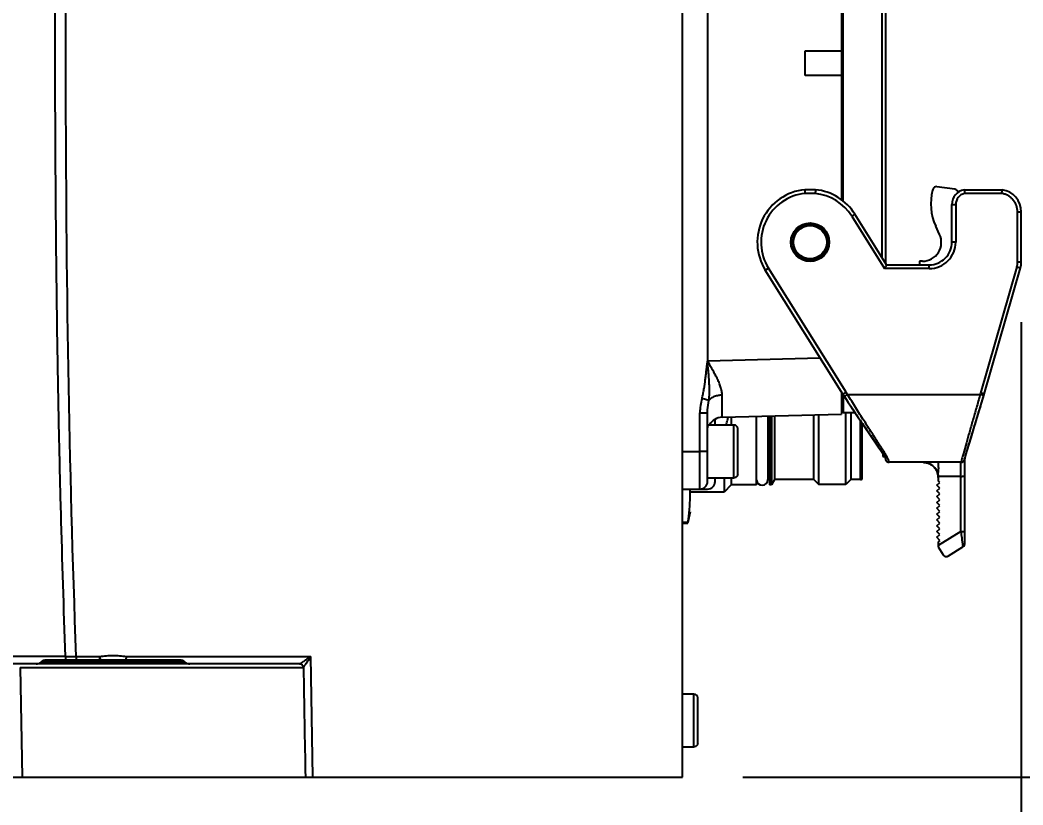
# Model space of a CAD drawing. Header units: millimetres. Extents: x 5828 to 6704, y 123 to 421.
# Drawn here: x 6414.21 to 6420.86, y 225.18 to 230.39 of the extents above; entities that cross this region are included whole.
import ezdxf

# ---------------------------------------------------------------- set-up
doc = ezdxf.new("R2010")
doc.units = ezdxf.units.MM
doc.layers.add('外形图', color=7, linetype='Continuous')
doc.layers.add('尺寸标注', color=7, linetype='Continuous')
doc.styles.add('微软雅黑', font='msyh.ttc', dxfattribs={"height": 1.5})
doc.dimstyles.new('尺寸标注_1_20比例', dxfattribs={"dimtxt": 1.5, "dimasz": 1.25, "dimexe": 0.5, "dimexo": 0.4, "dimgap": 0.5, "dimtad": 1, "dimdec": 1, "dimlfac": 20, "dimdsep": 46, "dimtxsty": '微软雅黑', "dimcen": 0.09, "dimadec": 0, "dimazin": 0, "dimtp": 0.01, "dimtm": 0.01, "dimtfac": 1, "dimtdec": 1, "dimtofl": 0, "dimtmove": 0, "dimatfit": 3, "dimfxl": 1, "dimtolj": 1, "dimarcsym": 0})

# ---------------------------------------------------------------- blocks, each defined once
blk = doc.blocks.new('*D1088')
at = {"layer": 'Defpoints', "color": 0}
for p in [(6412.2069, 236.9694), (6418.6045, 225.3693), (6425.7791, 225.3693)]:
    blk.add_point(p, dxfattribs=at)
at = {"layer": '尺寸标注', "color": 0, "lineweight": -2}
for p, q in [((6412.6069, 236.9694), (6426.2791, 236.9694)), ((6425.7791, 235.7194), (6425.7791, 226.6193)), ((6419.0045, 225.3693), (6426.2791, 225.3693))]:
    blk.add_line(p, q, dxfattribs=at)
at = {"layer": '尺寸标注', "color": 0}
for points in [[(6425.9874, 235.7194), (6425.5708, 235.7194), (6425.7791, 236.9694)], [(6425.5708, 226.6193), (6425.9874, 226.6193), (6425.7791, 225.3693)]]:
    blk.add_solid(points, dxfattribs=at)
at = {"layer": '尺寸标注', "color": 0, "insert": (6424.5075, 231.1693), "char_height": 1.5, "attachment_point": 5, "rotation": 90, "style": '微软雅黑'}
blk.add_mtext('\\A1;\\A1;{\\fAlibaba PuHuiTi 3.0 55 Regular|b0|i0|c134|p18;232}', dxfattribs=at)
blk = doc.blocks.new('*D1089')
at = {"layer": 'Defpoints', "color": 0}
for p in [(6416.4211, 245.3693), (6430.1421, 245.3693), (6418.6045, 225.3693)]:
    blk.add_point(p, dxfattribs=at)
at = {"layer": '尺寸标注', "color": 0, "lineweight": -2}
for p, q in [((6416.8211, 245.3693), (6430.6421, 245.3693)), ((6430.1421, 226.6193), (6430.1421, 244.1193)), ((6419.0045, 225.3693), (6430.6421, 225.3693))]:
    blk.add_line(p, q, dxfattribs=at)
at = {"layer": '尺寸标注', "color": 0}
for points in [[(6430.3504, 244.1193), (6429.9337, 244.1193), (6430.1421, 245.3693)], [(6429.9337, 226.6193), (6430.3504, 226.6193), (6430.1421, 225.3693)]]:
    blk.add_solid(points, dxfattribs=at)
at = {"layer": '尺寸标注', "color": 0, "insert": (6428.8704, 235.3693), "char_height": 1.5, "attachment_point": 5, "rotation": 90, "style": '微软雅黑'}
blk.add_mtext('\\A1;\\A1;{\\fAlibaba PuHuiTi 3.0 55 Regular|b0|i0|c134|p18;400}', dxfattribs=at)
blk = doc.blocks.new('*D1092')
at = {"layer": 'Defpoints', "color": 0}
for p in [(6411.8764, 278.0693), (6435.1929, 278.0693), (6418.6045, 225.3693)]:
    blk.add_point(p, dxfattribs=at)
at = {"layer": '尺寸标注', "color": 0, "lineweight": -2}
for p, q in [((6412.2764, 278.0693), (6435.6929, 278.0693)), ((6435.1929, 226.6193), (6435.1929, 276.8193)), ((6419.0045, 225.3693), (6435.6929, 225.3693))]:
    blk.add_line(p, q, dxfattribs=at)
at = {"layer": '尺寸标注', "color": 0}
for points in [[(6435.4013, 276.8193), (6434.9846, 276.8193), (6435.1929, 278.0693)], [(6434.9846, 226.6193), (6435.4013, 226.6193), (6435.1929, 225.3693)]]:
    blk.add_solid(points, dxfattribs=at)
at = {"layer": '尺寸标注', "color": 0, "insert": (6433.9213, 251.7193), "char_height": 1.5, "attachment_point": 5, "rotation": 90, "style": '微软雅黑'}
blk.add_mtext('\\A1;\\A1;{\\fAlibaba PuHuiTi 3.0 55 Regular|b0|i0|c134|p18;1054}', dxfattribs=at)
blk = doc.blocks.new('*D1151')
at = {"layer": 'Defpoints', "color": 0}
for p in [(6420.8495, 228.7866), (6410.7045, 221.4555), (6420.8495, 217.572)]:
    blk.add_point(p, dxfattribs=at)
at = {"layer": '尺寸标注', "color": 0, "lineweight": -2}
for p, q in [((6420.8495, 228.3866), (6420.8495, 217.072)), ((6410.7045, 221.0555), (6410.7045, 217.072)), ((6411.9545, 217.572), (6419.5995, 217.572))]:
    blk.add_line(p, q, dxfattribs=at)
at = {"layer": '尺寸标注', "color": 0}
for points in [[(6411.9545, 217.7803), (6411.9545, 217.3636), (6410.7045, 217.572)], [(6419.5995, 217.3636), (6419.5995, 217.7803), (6420.8495, 217.572)]]:
    blk.add_solid(points, dxfattribs=at)
at = {"layer": '尺寸标注', "color": 0, "insert": (6415.777, 218.8472), "char_height": 1.5, "attachment_point": 5, "style": '微软雅黑'}
blk.add_mtext('\\A1;202.9', dxfattribs=at)

msp = doc.modelspace()

# ---------------------------------------------------------------- linework, layer by layer
at = {"layer": '外形图', "linetype": 'ByBlock'}
for p, q in [((6418.6045, 225.3693), (6418.6045, 234.8693)), ((6418.7695, 232.0797), (6418.7695, 228.128)), ((6419.9241, 231.3905), (6419.9241, 228.8173)), ((6419.9495, 231.4311), (6419.9495, 228.7767)), ((6419.657, 231.0121), (6419.657, 229.1956)), ((6419.6695, 229.1857), (6419.6695, 231.022)), ((6419.417, 230.1851), (6419.657, 230.1851)), ((6419.417, 230.0226), (6419.417, 230.1851)), ((6419.657, 230.0226), (6419.417, 230.0226)), ((6419.485, 229.2646), (6419.414, 229.2646)), ((6420.2634, 229.2667), (6420.2619, 229.2612)), ((6420.29, 229.2851), (6420.4083, 229.2691)), ((6420.4706, 229.2646), (6420.7227, 229.2646)), ((6419.4837, 229.2396), (6419.4153, 229.2396)), ((6420.7207, 229.2396), (6420.4731, 229.2396)), ((6420.3895, 229.1664), (6420.4145, 229.1664)), ((6420.3895, 228.9164), (6420.3895, 229.1664)), ((6420.4145, 229.1664), (6420.4145, 228.9164)), ((6419.7463, 229.1018), (6419.7251, 229.0886)), ((6419.7251, 229.0885), (6419.9421, 228.7414)), ((6419.9559, 228.7664), (6419.7463, 229.1018)), ((6420.8495, 229.1164), (6420.8245, 229.1164)), ((6420.8245, 228.7866), (6420.8245, 229.1164)), ((6420.8495, 228.7866), (6420.8495, 229.1164)), ((6420.3079, 228.968), (6420.2824, 229.0227)), ((6420.4145, 228.9164), (6420.3895, 228.9164)), ((6420.1943, 228.7903), (6420.1743, 228.7903)), ((6420.1743, 228.7903), (6420.1743, 228.7664)), ((6420.8245, 228.7866), (6420.8495, 228.7866)), ((6419.1527, 228.7309), (6419.1739, 228.7441)), ((6419.6663, 227.9089), (6419.1527, 228.7309)), ((6419.6875, 227.9222), (6419.1739, 228.7441)), ((6420.2395, 228.7414), (6419.9421, 228.7414)), ((6419.9559, 228.7664), (6420.2395, 228.7664)), ((6420.8196, 228.7522), (6420.5799, 227.9161)), ((6420.6038, 227.9089), (6420.8437, 228.7453)), ((6420.8196, 228.7522), (6420.8437, 228.7453)), ((6419.5171, 228.1477), (6418.7695, 228.128)), ((6419.657, 227.9238), (6419.657, 227.7764)), ((6419.6691, 227.9106), (6419.6875, 227.9222)), ((6419.6977, 227.9064), (6419.6875, 227.9222)), ((6418.7788, 227.8663), (6418.7335, 227.8791)), ((6419.6663, 227.9089), (6419.6691, 227.9106)), ((6419.6663, 227.9089), (6419.6768, 227.8928)), ((6419.6695, 227.9064), (6419.6695, 227.7839)), ((6419.6768, 227.8928), (6419.6977, 227.9064)), ((6419.6768, 227.8928), (6419.6992, 227.8583)), ((6419.6977, 227.9064), (6420.577, 227.9064)), ((6419.6992, 227.8583), (6419.7305, 227.8107)), ((6420.5263, 227.6523), (6420.6009, 227.8992)), ((6420.577, 227.9064), (6420.5799, 227.9161)), ((6420.6009, 227.8992), (6420.577, 227.9064)), ((6420.5919, 227.9125), (6420.5799, 227.9161)), ((6420.6038, 227.9089), (6420.5919, 227.9125)), ((6420.6009, 227.8992), (6420.6029, 227.9056)), ((6420.6029, 227.9056), (6420.6038, 227.9089)), ((6419.657, 227.8414), (6419.6695, 227.8414)), ((6419.7305, 227.8107), (6419.7508, 227.7801)), ((6418.7195, 227.7853), (6418.7695, 227.7853)), ((6418.7195, 227.5291), (6418.7195, 227.7853)), ((6418.7695, 227.3289), (6418.7695, 227.7853)), ((6418.8195, 227.7039), (6418.8195, 227.7423)), ((6418.8669, 227.7557), (6419.657, 227.7764)), ((6418.927, 227.7573), (6418.927, 227.703)), ((6419.0945, 227.3064), (6419.0945, 227.7616)), ((6419.1695, 227.7636), (6419.1695, 227.3438)), ((6419.1795, 227.7639), (6419.1795, 227.3064)), ((6419.1945, 227.7643), (6419.1945, 227.3064)), ((6419.2147, 227.7648), (6419.2147, 227.3414)), ((6419.4745, 227.3414), (6419.4745, 227.7692)), ((6419.507, 227.3089), (6419.507, 227.7724)), ((6419.7483, 227.7839), (6419.6695, 227.7839)), ((6419.687, 227.3089), (6419.687, 227.7839)), ((6419.7195, 227.7839), (6419.7195, 227.3414)), ((6419.7508, 227.7801), (6419.7707, 227.7506)), ((6419.7707, 227.7506), (6419.8876, 227.5787)), ((6419.7845, 227.3414), (6419.7845, 227.7302)), ((6418.9445, 227.7039), (6418.7772, 227.7039)), ((6418.9445, 227.3539), (6418.9445, 227.7039)), ((6418.9695, 227.3789), (6418.9695, 227.6789)), ((6419.7945, 227.3514), (6419.7945, 227.7155)), ((6420.4806, 227.5001), (6420.5161, 227.6187)), ((6420.4893, 227.528), (6420.5263, 227.6523)), ((6418.6045, 227.5291), (6418.7195, 227.5291)), ((6418.7195, 227.307), (6418.7195, 227.529)), ((6418.7695, 227.5289), (6418.7195, 227.5289)), ((6419.8876, 227.5787), (6419.9003, 227.56)), ((6419.9217, 227.5276), (6419.9341, 227.5081)), ((6420.4857, 227.586), (6420.4659, 227.5154)), ((6420.4804, 227.498), (6420.4893, 227.528)), ((6419.9316, 227.5121), (6419.9316, 227.4951)), ((6419.9382, 227.5013), (6419.9316, 227.5013)), ((6419.9316, 227.4951), (6419.9428, 227.4931)), ((6419.9488, 227.4796), (6419.9493, 227.4771)), ((6419.9489, 227.4812), (6419.949, 227.481)), ((6419.9684, 227.457), (6419.974, 227.4564)), ((6420.4493, 227.4564), (6419.974, 227.4564)), ((6420.4491, 226.9976), (6420.4491, 227.4564)), ((6420.4741, 227.4761), (6420.4804, 227.498)), ((6420.4741, 226.9161), (6420.4741, 227.4761)), ((6420.2169, 227.4547), (6420.222, 227.4536)), ((6420.2219, 227.4536), (6420.2274, 227.4522)), ((6420.2269, 227.4523), (6420.232, 227.4507)), ((6420.2315, 227.4508), (6420.2371, 227.4487)), ((6420.2473, 227.4438), (6420.2526, 227.4406)), ((6420.2525, 227.4407), (6420.2578, 227.4371)), ((6420.2576, 227.4372), (6420.2627, 227.4332)), ((6420.2747, 227.4213), (6420.28, 227.4144)), ((6420.2768, 227.4187), (6420.281, 227.413)), ((6420.2786, 227.4163), (6420.2813, 227.4125)), ((6420.2813, 227.4125), (6420.2853, 227.4061)), ((6418.7695, 227.3539), (6418.9445, 227.3539)), ((6418.8195, 227.3289), (6418.8195, 227.3539)), ((6418.8795, 227.3539), (6418.8795, 227.2589)), ((6418.927, 227.3539), (6418.927, 227.3064)), ((6419.1795, 227.3564), (6419.1695, 227.3564)), ((6419.2147, 227.3414), (6419.1945, 227.3064)), ((6419.4745, 227.3414), (6419.2147, 227.3414)), ((6419.4745, 227.3414), (6419.507, 227.3089)), ((6419.7195, 227.3414), (6419.687, 227.3089)), ((6419.7845, 227.3414), (6419.7195, 227.3414)), ((6420.2899, 227.3058), (6420.3091, 227.3234)), ((6420.4491, 227.3633), (6420.2991, 227.3633)), ((6420.2991, 227.3633), (6420.2991, 227.3561)), ((6420.2991, 227.3561), (6420.2991, 227.3343)), ((6420.3091, 227.3234), (6420.2991, 227.3343)), ((6418.6045, 227.2789), (6418.7695, 227.2789)), ((6418.6545, 227.2294), (6418.6545, 227.2789)), ((6418.8795, 227.2589), (6418.6545, 227.2589)), ((6418.7195, 227.2794), (6418.7195, 227.307)), ((6418.927, 227.3064), (6418.8795, 227.2589)), ((6419.0945, 227.3064), (6418.927, 227.3064)), ((6419.1945, 227.3064), (6419.1795, 227.3064)), ((6419.687, 227.3089), (6419.507, 227.3089)), ((6420.3091, 227.2849), (6420.2899, 227.3058)), ((6420.2899, 227.2673), (6420.3091, 227.2849)), ((6420.3091, 227.2464), (6420.2899, 227.2673)), ((6420.2899, 227.2288), (6420.3091, 227.2464)), ((6420.3091, 227.2079), (6420.2899, 227.2288)), ((6420.2899, 227.1903), (6420.3091, 227.2079)), ((6420.3091, 227.1694), (6420.2899, 227.1903)), ((6418.6545, 227.1289), (6418.6402, 227.0574)), ((6420.2899, 227.1518), (6420.3091, 227.1694)), ((6420.3091, 227.1309), (6420.2899, 227.1518)), ((6420.2899, 227.1133), (6420.3091, 227.1309)), ((6418.6395, 227.0575), (6418.6045, 227.0575)), ((6418.6395, 227.0539), (6418.6395, 227.0575)), ((6420.3091, 227.0924), (6420.2899, 227.1133)), ((6420.2899, 227.0748), (6420.3091, 227.0924)), ((6420.3091, 227.0539), (6420.2899, 227.0748)), ((6418.6045, 227.0539), (6418.6395, 227.0539)), ((6420.2899, 227.0363), (6420.3091, 227.0539)), ((6420.3091, 227.0154), (6420.2899, 227.0363)), ((6420.2899, 226.9978), (6420.3091, 227.0154)), ((6420.3091, 226.9769), (6420.2899, 226.9978)), ((6420.4491, 226.9976), (6420.2991, 226.9038)), ((6420.2899, 226.9593), (6420.3091, 226.9769)), ((6420.3091, 226.9385), (6420.2899, 226.9593)), ((6420.3091, 226.9384), (6420.2991, 226.9293)), ((6420.2991, 226.9293), (6420.2991, 226.8963)), ((6420.2991, 226.8963), (6420.3323, 226.8431)), ((6420.3667, 226.8352), (6420.4623, 226.8949)), ((6420.4623, 226.8949), (6420.4684, 226.9003)), ((6414.5132, 226.1678), (6413.8437, 226.1678)), ((6415.3057, 226.1318), (6414.3532, 226.1318)), ((6415.2727, 226.1443), (6414.3863, 226.1443)), ((6414.5858, 226.1691), (6414.7426, 226.1691)), ((6414.5858, 226.1691), (6414.5858, 226.1443)), ((6414.7426, 226.1443), (6414.7426, 226.1691)), ((6414.9164, 226.1691), (6416.1402, 226.1691)), ((6416.1543, 225.3693), (6416.1402, 226.1691)), ((6416.0665, 226.1193), (6413.8535, 226.1193)), ((6414.2135, 226.0948), (6414.2263, 225.3693)), ((6414.2135, 226.0948), (6416.0915, 226.0948)), ((6416.0694, 226.1192), (6416.0665, 226.1193)), ((6418.6795, 225.9193), (6418.6045, 225.9193)), ((6418.6795, 225.5693), (6418.6795, 225.9193)), ((6418.7045, 225.5943), (6418.7045, 225.8943)), ((6418.6045, 225.5693), (6418.6795, 225.5693)), ((6413.9545, 225.3693), (6418.6045, 225.3693))]:
    msp.add_line(p, q, dxfattribs=at)
for points in [[(6419.9003, 227.56), (6419.9116, 227.543), (6419.9169, 227.5351), (6419.9217, 227.5276)], [(6419.9341, 227.5081), (6419.9374, 227.5026), (6419.9403, 227.4977), (6419.9427, 227.4934), (6419.9446, 227.4897), (6419.9461, 227.4866), (6419.9472, 227.484), (6419.948, 227.4821), (6419.9485, 227.4806), (6419.9488, 227.4796), (6419.949, 227.4789), (6419.949, 227.4784)], [(6419.949, 227.4784), (6419.9493, 227.4771), (6419.95, 227.4741), (6419.9527, 227.4682), (6419.9572, 227.4629)], [(6419.9572, 227.4629), (6419.9626, 227.4591), (6419.9684, 227.457)], [(6420.2008, 227.4563), (6420.2022, 227.4563), (6420.2065, 227.4561), (6420.2111, 227.4556), (6420.216, 227.4548), (6420.2211, 227.4538), (6420.2263, 227.4525), (6420.2315, 227.4508)], [(6420.4492, 227.4564), (6420.4539, 227.4568), (6420.4609, 227.4592)], [(6420.4609, 227.4592), (6420.467, 227.4637), (6420.471, 227.4688)], [(6420.471, 227.4688), (6420.4728, 227.4724), (6420.4736, 227.4745), (6420.4742, 227.4763), (6420.4747, 227.478), (6420.4781, 227.4902)], [(6420.2274, 227.4522), (6420.2328, 227.4504), (6420.2383, 227.4482), (6420.2438, 227.4456), (6420.2493, 227.4426)], [(6420.2368, 227.4488), (6420.2421, 227.4465), (6420.2474, 227.4437)], [(6420.2493, 227.4426), (6420.2547, 227.4392), (6420.26, 227.4354), (6420.2651, 227.4311), (6420.27, 227.4264), (6420.2747, 227.4213)], [(6420.2627, 227.4332), (6420.2677, 227.4288), (6420.2724, 227.4239), (6420.2768, 227.4187)], [(6420.28, 227.4144), (6420.2831, 227.4097), (6420.2868, 227.4032)], [(6420.2853, 227.4061), (6420.2888, 227.3993), (6420.2919, 227.392), (6420.2945, 227.3842), (6420.2966, 227.3759)], [(6420.2868, 227.4032), (6420.2901, 227.3963), (6420.2929, 227.389), (6420.2952, 227.3816), (6420.297, 227.3739), (6420.2975, 227.3712)]]:
    msp.add_lwpolyline(points, dxfattribs=at)
for radius in [0.1275, 0.12, 0.11]:
    msp.add_circle((6419.4495, 228.9164), radius, dxfattribs=at)
for centre, radius, start, end in [((6419.4495, 228.9164), 0.35, 95.82241, 212), ((6419.4495, 228.9164), 0.35, 32, 84.17776), ((6420.5998, 229.1702), 0.35, 164.92378, 204.92378), ((6420.2875, 229.2602), 0.025, 84.38396, 164.92378), ((6420.4895, 229.1664), 0.1, 100.90411, 180), ((6420.4049, 229.2443), 0.025, 5.25008, 82.32378), ((6420.6995, 229.1164), 0.15, 0, 81.10132), ((6419.4495, 228.9164), 0.325, 96.03769, 212.00228), ((6419.4495, 228.9164), 0.325, 31.99099, 83.95893), ((6420.4895, 229.1664), 0.075, 102.597, 180.00108), ((6420.1945, 228.9153), 0.125, 269.92378, 24.92378), ((6420.2395, 228.9164), 0.175, 269.99865, 0.00574), ((6420.2395, 228.9164), 0.15, 269.99097, 0), ((6420.6995, 228.7866), 0.125, 343.99298, 359.99974), ((6420.6995, 228.7866), 0.15, 344, 0), ((6427.9778, 233.2715), 9.8914, 212.94168, 213.4487), ((6418.8695, 227.6557), 0.1, 91.50047, 151.01813), ((6418.2064, 227.9026), 0.7154, 343.84949, 346.48721), ((6418.2469, 227.8927), 0.6737, 346.49966, 348.33801), ((6418.9445, 227.6789), 0.025, 0, 90), ((6420.1991, 227.3564), 0.1, 359.99975, 89.99994), ((6418.7195, 227.3289), 0.05, 270, 0), ((6418.7695, 227.3289), 0.05, 270, 0), ((6419.132, 227.3414), 0.0375, 184.81637, 0), ((6419.7845, 227.3514), 0.01, 270, 0.00244), ((6417.7043, 227.2291), 0.9502, 0.01351, 3.0008), ((6420.449, 227.3312), 0.3336, 270.01875, 272.1136), ((6433.6643, 228.6), 13.312, 186.91396, 187.09567), ((6428.1179, 227.9098), 7.7229, 187.09673, 187.34288), ((6420.4491, 226.9161), 0.025, 320.63484, 0), ((6420.3535, 226.8564), 0.025, 212, 302), ((6414.3202, 226.1693), 0.05, 270, 311.40962), ((6414.3863, 226.0943), 0.05, 90, 131.40962), ((6413.9788, 258.2783), 32.1149, 270.95349, 271.08312), ((6415.2727, 226.0943), 0.05, 48.59038, 90), ((6415.3388, 226.1693), 0.05, 228.59038, 270), ((6418.6795, 225.8943), 0.025, 0, 90)]:
    msp.add_arc(centre, radius, start, end, dxfattribs=at)
for points, knots in [([(6414.4692, 233.8099), (6414.4656, 233.4916), (6414.4586, 232.8551), (6414.4498, 231.9001), (6414.4451, 231.1042), (6414.4437, 230.4673), (6414.4442, 229.8303), (6414.4486, 229.0341), (6414.4586, 228.2378), (6414.4707, 227.6008), (6414.4859, 226.9638), (6414.501, 226.4862), (6414.5132, 226.1678)], [0, 0, 0, 0, 0.124924, 0.249877, 0.374855, 0.437352, 0.499855, 0.624874, 0.749906, 0.812427, 0.87495, 1, 1, 1, 1]), ([(6414.5858, 226.1691), (6414.538, 227.4416), (6414.5008, 229.9884), (6414.5282, 232.5346), (6414.5434, 233.8074)], [0, 0, 0, 0, 0.500105, 1, 1, 1, 1]), ([(6419.414, 229.2646), (6419.4141, 229.2639), (6419.4143, 229.2625), (6419.4145, 229.2601), (6419.4147, 229.2556), (6419.4149, 229.2486), (6419.4151, 229.2427), (6419.4153, 229.2396)], [0, 0, 0, 0, 0.076899, 0.169292, 0.293567, 0.618264, 1, 1, 1, 1]), ([(6419.485, 229.2646), (6419.4849, 229.2639), (6419.4846, 229.2615), (6419.4844, 229.2563), (6419.4841, 229.2486), (6419.4839, 229.2427), (6419.4837, 229.2396)], [0, 0, 0, 0, 0.076701, 0.29338, 0.618183, 1, 1, 1, 1]), ([(6420.4706, 229.2646), (6420.4706, 229.2644), (6420.4708, 229.2638), (6420.4712, 229.2624), (6420.4715, 229.2601), (6420.4719, 229.257), (6420.4722, 229.2533), (6420.4725, 229.2474), (6420.4728, 229.2427), (6420.4731, 229.2396)], [0, 0, 0, 0, 0.020241, 0.07848, 0.171407, 0.2956, 0.446599, 0.619474, 1, 1, 1, 1]), ([(6420.7207, 229.2396), (6420.7209, 229.2427), (6420.7213, 229.2486), (6420.7216, 229.2556), (6420.7219, 229.2601), (6420.7222, 229.2624), (6420.7225, 229.2638), (6420.7226, 229.2644), (6420.7227, 229.2646)], [0, 0, 0, 0, 0.381145, 0.705395, 0.829579, 0.922194, 0.979987, 1, 1, 1, 1]), ([(6420.8245, 229.1164), (6420.8244, 229.1309), (6420.8208, 229.153), (6420.8081, 229.1793), (6420.7954, 229.1972), (6420.78, 229.2128), (6420.762, 229.2256), (6420.742, 229.2345), (6420.7278, 229.2382), (6420.7207, 229.2396)], [0, 0, 0, 0, 0.24929, 0.374233, 0.499521, 0.624821, 0.749752, 0.874897, 1, 1, 1, 1]), ([(6419.9559, 228.7664), (6419.9556, 228.7656), (6419.9542, 228.7629), (6419.9511, 228.7576), (6419.9469, 228.7501), (6419.9437, 228.7444), (6419.9421, 228.7414)], [0, 0, 0, 0, 0.087652, 0.317926, 0.639171, 1, 1, 1, 1]), ([(6420.2395, 228.7414), (6420.2395, 228.743), (6420.2395, 228.7462), (6420.2395, 228.7508), (6420.2395, 228.7545), (6420.2395, 228.7572), (6420.2395, 228.759), (6420.2395, 228.7606), (6420.2395, 228.7621), (6420.2395, 228.7633), (6420.2395, 228.7643), (6420.2395, 228.7649), (6420.2395, 228.7653), (6420.2395, 228.7656), (6420.2395, 228.7659), (6420.2395, 228.7661), (6420.2395, 228.7662), (6420.2395, 228.7663), (6420.2395, 228.7663), (6420.2395, 228.7664), (6420.2395, 228.7664), (6420.2395, 228.7664)], [0, 0, 0, 0, 0.194056, 0.382181, 0.555673, 0.634516, 0.707189, 0.77306, 0.831497, 0.881872, 0.923692, 0.941306, 0.956677, 0.969774, 0.980563, 0.989013, 0.995089, 0.997228, 0.998761, 0.999685, 1, 1, 1, 1]), ([(6418.7335, 227.8791), (6418.7359, 227.8893), (6418.7404, 227.9098), (6418.7463, 227.9407), (6418.7512, 227.9718), (6418.7552, 228.003), (6418.7589, 228.0342), (6418.7625, 228.0655), (6418.7661, 228.0967), (6418.7684, 228.1176), (6418.7695, 228.128)], [0, 0, 0, 0, 0.125011, 0.250033, 0.375025, 0.500015, 0.625026, 0.750027, 0.875015, 1, 1, 1, 1]), ([(6418.7788, 227.8663), (6418.7797, 227.8723), (6418.7811, 227.884), (6418.7822, 227.9014), (6418.7826, 227.9183), (6418.7826, 227.9349), (6418.7823, 227.9513), (6418.7818, 227.9676), (6418.781, 227.9838), (6418.7798, 228.0053), (6418.778, 228.0321), (6418.7745, 228.0748), (6418.7715, 228.1068), (6418.7694, 228.1281)], [0, 0, 0, 0, 0.069062, 0.135138, 0.199228, 0.2622, 0.324639, 0.386674, 0.448419, 0.50997, 0.632743, 0.755238, 1, 1, 1, 1]), ([(6418.867, 227.9016), (6418.8673, 227.9107), (6418.8656, 227.9245), (6418.8611, 227.9427), (6418.8568, 227.9567), (6418.8517, 227.9709), (6418.844, 227.9899), (6418.833, 228.0138), (6418.8208, 228.0374), (6418.8105, 228.0564), (6418.8, 228.0756), (6418.7864, 228.0995), (6418.7752, 228.1185), (6418.7695, 228.128)], [0, 0, 0, 0, 0.109148, 0.16667, 0.22569, 0.286018, 0.347551, 0.473593, 0.602701, 0.668147, 0.734035, 0.866728, 1, 1, 1, 1]), ([(6418.7335, 227.8791), (6418.7292, 227.8639), (6418.7221, 227.8329), (6418.7195, 227.8012), (6418.7195, 227.7853)], [0, 0, 0, 0, 0.500062, 1, 1, 1, 1]), ([(6418.7695, 227.7853), (6418.7695, 227.7919), (6418.7704, 227.8191), (6418.7746, 227.8461), (6418.7788, 227.8663)], [0, 0, 0, 0, 0.243297, 1, 1, 1, 1]), ([(6418.867, 227.9016), (6418.8585, 227.9015), (6418.8455, 227.9003), (6418.8286, 227.8965), (6418.8162, 227.8925), (6418.8047, 227.8874), (6418.7944, 227.8812), (6418.7857, 227.8743), (6418.7808, 227.869), (6418.7788, 227.8663)], [0, 0, 0, 0, 0.262246, 0.397007, 0.530433, 0.659546, 0.781955, 0.895742, 1, 1, 1, 1]), ([(6418.8669, 227.7557), (6418.8669, 227.7557), (6418.8669, 227.7558), (6418.8668, 227.7558), (6418.8668, 227.7561), (6418.8668, 227.7563), (6418.8668, 227.7567), (6418.8668, 227.7573), (6418.8668, 227.7582), (6418.8667, 227.7596), (6418.8667, 227.7613), (6418.8667, 227.7632), (6418.8667, 227.7655), (6418.8667, 227.7681), (6418.8666, 227.7721), (6418.8666, 227.7779), (6418.8666, 227.7856), (6418.8666, 227.7945), (6418.8667, 227.8045), (6418.8667, 227.8155), (6418.8667, 227.8276), (6418.8668, 227.8456), (6418.8669, 227.8704), (6418.867, 227.8909), (6418.867, 227.9016)], [0, 0, 0, 0, 0.000285, 0.001078, 0.002391, 0.004227, 0.006584, 0.009462, 0.01678, 0.026174, 0.037638, 0.051166, 0.066751, 0.084385, 0.104049, 0.149383, 0.20259, 0.263501, 0.331939, 0.407675, 0.490468, 0.580076, 0.778543, 1, 1, 1, 1]), ([(6419.9047, 227.58), (6419.8973, 227.5915), (6419.8819, 227.6155), (6419.8581, 227.6526), (6419.8329, 227.6917), (6419.8066, 227.7324), (6419.7797, 227.7745), (6419.7431, 227.8326), (6419.7159, 227.8767), (6419.6977, 227.9064)], [0, 0, 0, 0, 0.106618, 0.221033, 0.341841, 0.467703, 0.597443, 0.73003, 1, 1, 1, 1]), ([(6420.577, 227.9064), (6420.5687, 227.8771), (6420.5522, 227.8195), (6420.5282, 227.7358), (6420.506, 227.6584), (6420.4922, 227.6091), (6420.4857, 227.586)], [0, 0, 0, 0, 0.274424, 0.539073, 0.784176, 1, 1, 1, 1]), ([(6420.5161, 227.6187), (6420.5223, 227.6393), (6420.5353, 227.6829), (6420.556, 227.751), (6420.5782, 227.8238), (6420.5933, 227.8738), (6420.6009, 227.8992)], [0, 0, 0, 0, 0.220446, 0.465872, 0.728536, 1, 1, 1, 1]), ([(6419.7247, 227.8195), (6419.7353, 227.8034), (6419.7565, 227.7717), (6419.788, 227.7253), (6419.8137, 227.688), (6419.8335, 227.6594), (6419.8476, 227.6389), (6419.8611, 227.6193), (6419.8742, 227.6005), (6419.8865, 227.5827), (6419.9013, 227.5612), (6419.9148, 227.5413), (6419.9268, 227.5231), (6419.932, 227.5149), (6419.9343, 227.5111)], [0, 0, 0, 0, 0.155512, 0.306498, 0.450859, 0.519843, 0.586468, 0.650608, 0.711999, 0.770214, 0.824823, 0.922122, 0.96379, 1, 1, 1, 1]), ([(6418.7772, 227.7039), (6418.7769, 227.7039), (6418.7761, 227.7036), (6418.7749, 227.7027), (6418.7737, 227.7013), (6418.7718, 227.6984), (6418.77, 227.6934), (6418.7695, 227.6888), (6418.7695, 227.6862)], [0, 0, 0, 0, 0.050617, 0.12154, 0.214091, 0.328107, 0.619642, 1, 1, 1, 1]), ([(6419.9469, 227.5129), (6419.9406, 227.5233), (6419.9266, 227.5457), (6419.9124, 227.568), (6419.9047, 227.58)], [0, 0, 0, 0, 0.461698, 1, 1, 1, 1]), ([(6419.9343, 227.5111), (6419.9358, 227.5087), (6419.9385, 227.5042), (6419.942, 227.498), (6419.9447, 227.4927), (6419.9465, 227.4884), (6419.9478, 227.4851), (6419.9484, 227.4831), (6419.9487, 227.4818), (6419.9488, 227.4814), (6419.9489, 227.4809), (6419.949, 227.481)], [0, 0, 0, 0, 0.249305, 0.462429, 0.638639, 0.77815, 0.881918, 0.952183, 0.975384, 0.990904, 1, 1, 1, 1]), ([(6419.9632, 227.4845), (6419.9609, 227.4889), (6419.9555, 227.4984), (6419.9499, 227.5078), (6419.9469, 227.5129)], [0, 0, 0, 0, 0.458382, 1, 1, 1, 1]), ([(6419.949, 227.481), (6419.949, 227.479), (6419.9497, 227.4748), (6419.9521, 227.4688), (6419.9561, 227.4634), (6419.9597, 227.4608), (6419.9616, 227.4597)], [0, 0, 0, 0, 0.236051, 0.487759, 0.743876, 1, 1, 1, 1]), ([(6419.9616, 227.4597), (6419.9635, 227.4586), (6419.9676, 227.457), (6419.9719, 227.4564), (6419.974, 227.4564)], [0, 0, 0, 0, 0.516104, 1, 1, 1, 1]), ([(6419.974, 227.4564), (6419.972, 227.4564), (6419.9678, 227.457), (6419.9638, 227.4585), (6419.9619, 227.4595)], [0, 0, 0, 0, 0.483967, 1, 1, 1, 1]), ([(6419.9698, 227.4707), (6419.9693, 227.4717), (6419.9673, 227.4764), (6419.9651, 227.481), (6419.9632, 227.4845)], [0, 0, 0, 0, 0.216465, 1, 1, 1, 1]), ([(6419.974, 227.4564), (6419.974, 227.4564), (6419.9739, 227.4565), (6419.9739, 227.4566), (6419.9738, 227.4569), (6419.9738, 227.4573), (6419.9737, 227.4578), (6419.9736, 227.4584), (6419.9734, 227.4592), (6419.9732, 227.4604), (6419.9727, 227.4622), (6419.972, 227.4646), (6419.971, 227.4675), (6419.9702, 227.4696), (6419.9698, 227.4707)], [0, 0, 0, 0, 0.004767, 0.016509, 0.035732, 0.062528, 0.096943, 0.139029, 0.188846, 0.246465, 0.385428, 0.5567, 0.761263, 1, 1, 1, 1]), ([(6420.2988, 227.4564), (6420.2989, 227.4564), (6420.2989, 227.4563), (6420.2989, 227.4562), (6420.2989, 227.456), (6420.2989, 227.4558), (6420.2989, 227.4554), (6420.299, 227.4548), (6420.299, 227.4539), (6420.299, 227.4526), (6420.2991, 227.451), (6420.2991, 227.4491), (6420.2991, 227.447), (6420.299, 227.4445), (6420.299, 227.4408), (6420.299, 227.4355), (6420.2992, 227.4285), (6420.2995, 227.4235), (6420.2995, 227.4209)], [0, 0, 0, 0, 0.001225, 0.00441, 0.009647, 0.016946, 0.026304, 0.037719, 0.066697, 0.10381, 0.148923, 0.201897, 0.262597, 0.330844, 0.406419, 0.578663, 0.777303, 1, 1, 1, 1]), ([(6420.4536, 227.4713), (6420.4533, 227.4701), (6420.4527, 227.4679), (6420.4519, 227.4649), (6420.4512, 227.4624), (6420.4507, 227.4603), (6420.4502, 227.4586), (6420.4499, 227.4575), (6420.4496, 227.4568), (6420.4494, 227.4564), (6420.4493, 227.4564), (6420.4493, 227.4564)], [0, 0, 0, 0, 0.230839, 0.431397, 0.601453, 0.741044, 0.850253, 0.929217, 0.978296, 0.992104, 1, 1, 1, 1]), ([(6420.4493, 227.4564), (6420.4513, 227.4564), (6420.4555, 227.457), (6420.4595, 227.4585), (6420.4614, 227.4596)], [0, 0, 0, 0, 0.483976, 1, 1, 1, 1]), ([(6420.4659, 227.5154), (6420.4646, 227.5108), (6420.4605, 227.4961), (6420.4564, 227.4814), (6420.4536, 227.4713)], [0, 0, 0, 0, 0.308574, 1, 1, 1, 1]), ([(6420.4614, 227.4596), (6420.4633, 227.4606), (6420.4669, 227.4632), (6420.4696, 227.4667), (6420.4707, 227.4686)], [0, 0, 0, 0, 0.49995, 1, 1, 1, 1]), ([(6420.4707, 227.4686), (6420.4718, 227.4705), (6420.4735, 227.4745), (6420.4742, 227.4788), (6420.4743, 227.4809)], [0, 0, 0, 0, 0.516037, 1, 1, 1, 1]), ([(6420.4743, 227.4809), (6420.4743, 227.4809), (6420.4744, 227.4808), (6420.4746, 227.4809), (6420.4748, 227.4812), (6420.475, 227.4817), (6420.4752, 227.4823), (6420.4755, 227.483), (6420.4758, 227.484), (6420.4761, 227.4851), (6420.4765, 227.4864), (6420.4772, 227.4884), (6420.4781, 227.4915), (6420.4793, 227.4956), (6420.4802, 227.4985), (6420.4806, 227.5001)], [0, 0, 0, 0, 0.007761, 0.016369, 0.031694, 0.055001, 0.086623, 0.126697, 0.175299, 0.232482, 0.298286, 0.37275, 0.54767, 0.756907, 1, 1, 1, 1]), ([(6420.2986, 227.4004), (6420.2983, 227.3981), (6420.298, 227.3947), (6420.2975, 227.3902), (6420.2971, 227.3866), (6420.2968, 227.3831), (6420.2967, 227.3783), (6420.297, 227.3746), (6420.2974, 227.3722)], [0, 0, 0, 0, 0.240488, 0.363578, 0.488354, 0.614467, 0.741865, 1, 1, 1, 1]), ([(6420.2995, 227.4209), (6420.2996, 227.4176), (6420.2996, 227.4107), (6420.2989, 227.4039), (6420.2986, 227.4004)], [0, 0, 0, 0, 0.479814, 1, 1, 1, 1]), ([(6418.9695, 227.3789), (6418.9695, 227.3756), (6418.9685, 227.3707), (6418.9654, 227.3649), (6418.9623, 227.3611), (6418.9585, 227.3579), (6418.9527, 227.3549), (6418.9477, 227.3539), (6418.9445, 227.3539)], [0, 0, 0, 0, 0.249107, 0.374696, 0.499981, 0.625268, 0.750864, 1, 1, 1, 1]), ([(6420.2974, 227.3722), (6420.2976, 227.3713), (6420.298, 227.3693), (6420.2982, 227.3673), (6420.2984, 227.3664)], [0, 0, 0, 0, 0.499086, 1, 1, 1, 1]), ([(6420.4491, 227.3633), (6420.4507, 227.3633), (6420.4539, 227.3634), (6420.4585, 227.3635), (6420.4628, 227.3636), (6420.4665, 227.3638), (6420.4696, 227.3641), (6420.4717, 227.3643), (6420.4729, 227.3646), (6420.4735, 227.3647), (6420.4739, 227.3649), (6420.4741, 227.365), (6420.4741, 227.3651)], [0, 0, 0, 0, 0.192496, 0.379147, 0.551358, 0.7019, 0.825651, 0.917887, 0.951229, 0.975822, 0.991708, 1, 1, 1, 1]), ([(6418.6395, 227.0575), (6418.6442, 227.086), (6418.6518, 227.1431), (6418.6545, 227.2007), (6418.6545, 227.2294)], [0, 0, 0, 0, 0.501364, 1, 1, 1, 1]), ([(6420.4613, 226.9978), (6420.4631, 226.9979), (6420.4656, 226.998), (6420.4688, 226.9982), (6420.4706, 226.9984), (6420.4721, 226.9986), (6420.4731, 226.9988), (6420.4737, 226.999), (6420.474, 226.9992), (6420.4741, 226.9993), (6420.4741, 226.9993)], [0, 0, 0, 0, 0.418219, 0.589258, 0.731091, 0.843134, 0.924897, 0.976229, 0.990971, 1, 1, 1, 1]), ([(6420.4584, 226.9228), (6420.4587, 226.9206), (6420.4596, 226.9137), (6420.4605, 226.9067), (6420.4612, 226.9018)], [0, 0, 0, 0, 0.300625, 1, 1, 1, 1]), ([(6420.4612, 226.9018), (6420.4613, 226.9013), (6420.4614, 226.9003), (6420.4616, 226.8989), (6420.4618, 226.8977), (6420.462, 226.8967), (6420.4621, 226.8959), (6420.4622, 226.8954), (6420.4622, 226.8952), (6420.4623, 226.895), (6420.4623, 226.8949), (6420.4623, 226.8949), (6420.4623, 226.8949)], [0, 0, 0, 0, 0.230026, 0.431482, 0.603623, 0.745709, 0.857002, 0.93678, 0.964638, 0.984379, 0.995991, 1, 1, 1, 1]), ([(6414.5132, 226.1678), (6414.5132, 226.1657), (6414.5138, 226.1576), (6414.5158, 226.1495), (6414.5182, 226.1439)], [0, 0, 0, 0, 0.254986, 1, 1, 1, 1]), ([(6414.7426, 226.1691), (6414.757, 226.1711), (6414.7859, 226.1741), (6414.8295, 226.1756), (6414.8731, 226.1741), (6414.902, 226.1711), (6414.9164, 226.1691)], [0, 0, 0, 0, 0.249988, 0.5, 0.750013, 1, 1, 1, 1]), ([(6414.7464, 226.1439), (6414.7461, 226.1459), (6414.7448, 226.1543), (6414.7436, 226.1627), (6414.7426, 226.1691)], [0, 0, 0, 0, 0.23419, 1, 1, 1, 1]), ([(6414.9148, 226.1517), (6414.9143, 226.1505), (6414.9135, 226.1487), (6414.9129, 226.1462), (6414.9126, 226.1449), (6414.9126, 226.1443)], [0, 0, 0, 0, 0.511474, 0.75855, 1, 1, 1, 1]), ([(6414.9164, 226.1691), (6414.9162, 226.1676), (6414.9161, 226.1654), (6414.9159, 226.1624), (6414.9157, 226.1602), (6414.9156, 226.158), (6414.9152, 226.1552), (6414.9149, 226.1531), (6414.9148, 226.1517)], [0, 0, 0, 0, 0.255121, 0.382054, 0.508196, 0.633273, 0.75714, 1, 1, 1, 1]), ([(6414.9148, 226.1517), (6414.9149, 226.151), (6414.9152, 226.1484), (6414.9155, 226.1458), (6414.9157, 226.1438)], [0, 0, 0, 0, 0.256821, 1, 1, 1, 1]), ([(6416.0665, 226.1193), (6416.0665, 226.1193), (6416.0666, 226.1194), (6416.0668, 226.1195), (6416.0671, 226.1196), (6416.0676, 226.1199), (6416.0684, 226.1204), (6416.0696, 226.1212), (6416.0709, 226.1222), (6416.0725, 226.1233), (6416.0743, 226.1245), (6416.077, 226.1263), (6416.0806, 226.1288), (6416.0853, 226.132), (6416.0903, 226.1353), (6416.0955, 226.1388), (6416.1008, 226.1424), (6416.1081, 226.1473), (6416.1174, 226.1537), (6416.1287, 226.1614), (6416.1363, 226.1665), (6416.1402, 226.1691)], [0, 0, 0, 0, 0.001517, 0.004062, 0.007635, 0.01221, 0.024224, 0.039805, 0.058638, 0.080408, 0.104781, 0.131427, 0.190202, 0.254168, 0.321807, 0.392237, 0.464666, 0.538674, 0.690179, 0.844521, 1, 1, 1, 1]), ([(6416.0915, 226.0948), (6416.0916, 226.0948), (6416.0917, 226.0951), (6416.0921, 226.0956), (6416.0926, 226.0964), (6416.0936, 226.098), (6416.0953, 226.1005), (6416.0976, 226.104), (6416.1003, 226.1081), (6416.1044, 226.1144), (6416.1101, 226.1231), (6416.1172, 226.134), (6416.1247, 226.1454), (6416.1324, 226.1572), (6416.1376, 226.1651), (6416.1402, 226.1691)], [0, 0, 0, 0, 0.003174, 0.010406, 0.021389, 0.035816, 0.07377, 0.121807, 0.177652, 0.239774, 0.377461, 0.525506, 0.680167, 0.83911, 1, 1, 1, 1]), ([(6416.0915, 226.0948), (6416.0914, 226.0977), (6416.0905, 226.1022), (6416.0878, 226.1076), (6416.0842, 226.1124), (6416.0782, 226.117), (6416.0723, 226.1188), (6416.0694, 226.1191)], [0, 0, 0, 0, 0.249224, 0.374884, 0.500213, 0.749874, 1, 1, 1, 1]), ([(6418.7045, 225.5943), (6418.7045, 225.5911), (6418.7035, 225.5861), (6418.7004, 225.5803), (6418.6973, 225.5765), (6418.6935, 225.5734), (6418.6877, 225.5703), (6418.6827, 225.5693), (6418.6795, 225.5693)], [0, 0, 0, 0, 0.24905, 0.374638, 0.499933, 0.625235, 0.750843, 1, 1, 1, 1])]:
    msp.add_open_spline(points, degree=3, knots=knots, dxfattribs=at)
for points in [[(6420.2984, 227.3664), (6420.2986, 227.3654), (6420.299, 227.3644), (6420.2991, 227.3633)], [(6416.0915, 226.0948), (6416.0958, 225.853), (6416.1001, 225.6111), (6416.1043, 225.3693)]]:
    msp.add_open_spline(points, degree=3, dxfattribs=at)

# ---------------------------------------------------------------- dimensions: what is measured, and where the dimension line sits
at = {"layer": '尺寸标注'}
for base, p1, p2, picture, middle in [((6435.1929, 278.0693), (6418.6045, 225.3693), (6411.8764, 278.0693), '*D1092', (6433.9213, 251.7193)), ((6430.1421, 245.3693), (6418.6045, 225.3693), (6416.4211, 245.3693), '*D1089', (6428.8704, 235.3693)), ((6425.7791, 225.3693), (6412.2069, 236.9694), (6418.6045, 225.3693), '*D1088', (6424.5075, 231.1693))]:
    dim = msp.add_linear_dim(base=base, p1=p1, p2=p2, angle=90, text='\\A1;{\\fAlibaba PuHuiTi 3.0 55 Regular|b0|i0|c134|p18;<>}', dimstyle='尺寸标注_1_20比例', dxfattribs=at)
    dim.commit()
    dim.dimension.update_dxf_attribs({"geometry": picture, "text_midpoint": middle})
dim = msp.add_linear_dim(base=(6420.8495, 217.572), p1=(6410.7045, 221.4555), p2=(6420.8495, 228.7866), dimstyle='尺寸标注_1_20比例', dxfattribs=at)
dim.commit()
dim.dimension.update_dxf_attribs({"geometry": '*D1151', "text_midpoint": (6415.777, 218.8472)})

doc.saveas('drawing.dxf')
